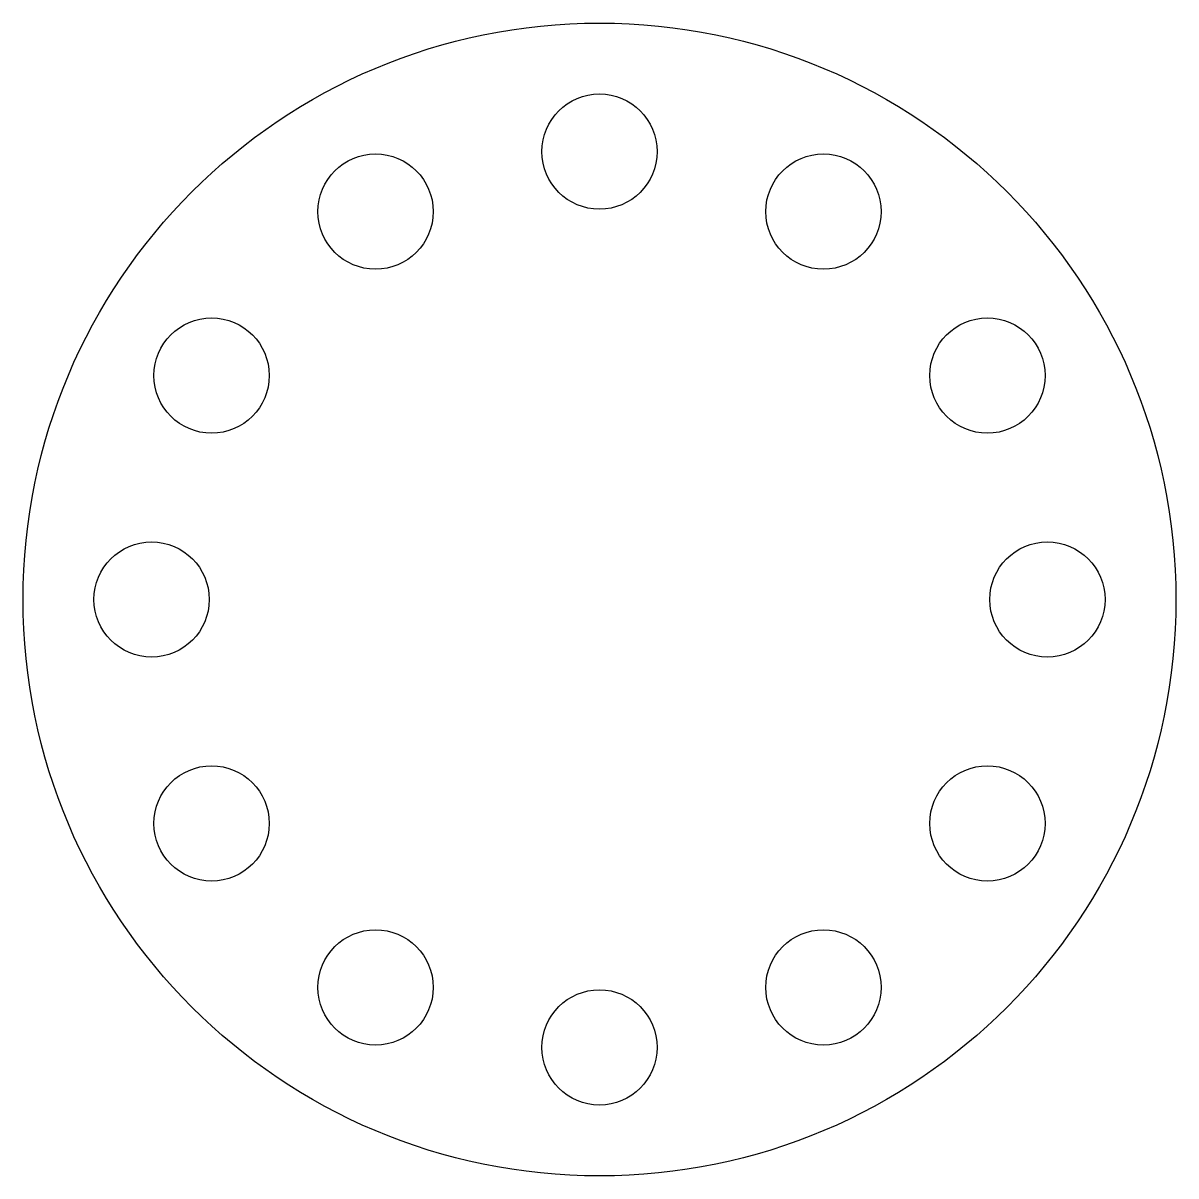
# Model space of a CAD drawing. Extents: x -25 to 25, y -25 to 25.
import ezdxf

# ---------------------------------------------------------------- set-up
doc = ezdxf.new("R2010")
doc.units = 0
doc.layers.get('0').update_dxf_attribs({"linetype": 'continuous'})

# ---------------------------------------------------------------- blocks, each defined once
blk = doc.blocks.new('BODY003')
at = {"color": 0}
for centre, radius in [((0, 0), 25), ((0, 19.425), 2.5), ((-9.713, 16.823), 2.5), ((9.713, 16.823), 2.5), ((-16.823, 9.713), 2.5), ((16.823, 9.713), 2.5), ((-19.425, 0), 2.5), ((19.425, 0), 2.5), ((-16.823, -9.713), 2.5), ((16.823, -9.713), 2.5), ((-9.713, -16.823), 2.5), ((9.713, -16.823), 2.5), ((0, -19.425), 2.5)]:
    blk.add_circle(centre, radius, dxfattribs=at)

msp = doc.modelspace()

# ---------------------------------------------------------------- block references
at = {"color": 0}
msp.add_blockref('BODY003', (0, 0), dxfattribs=at)

doc.saveas('drawing.dxf')
